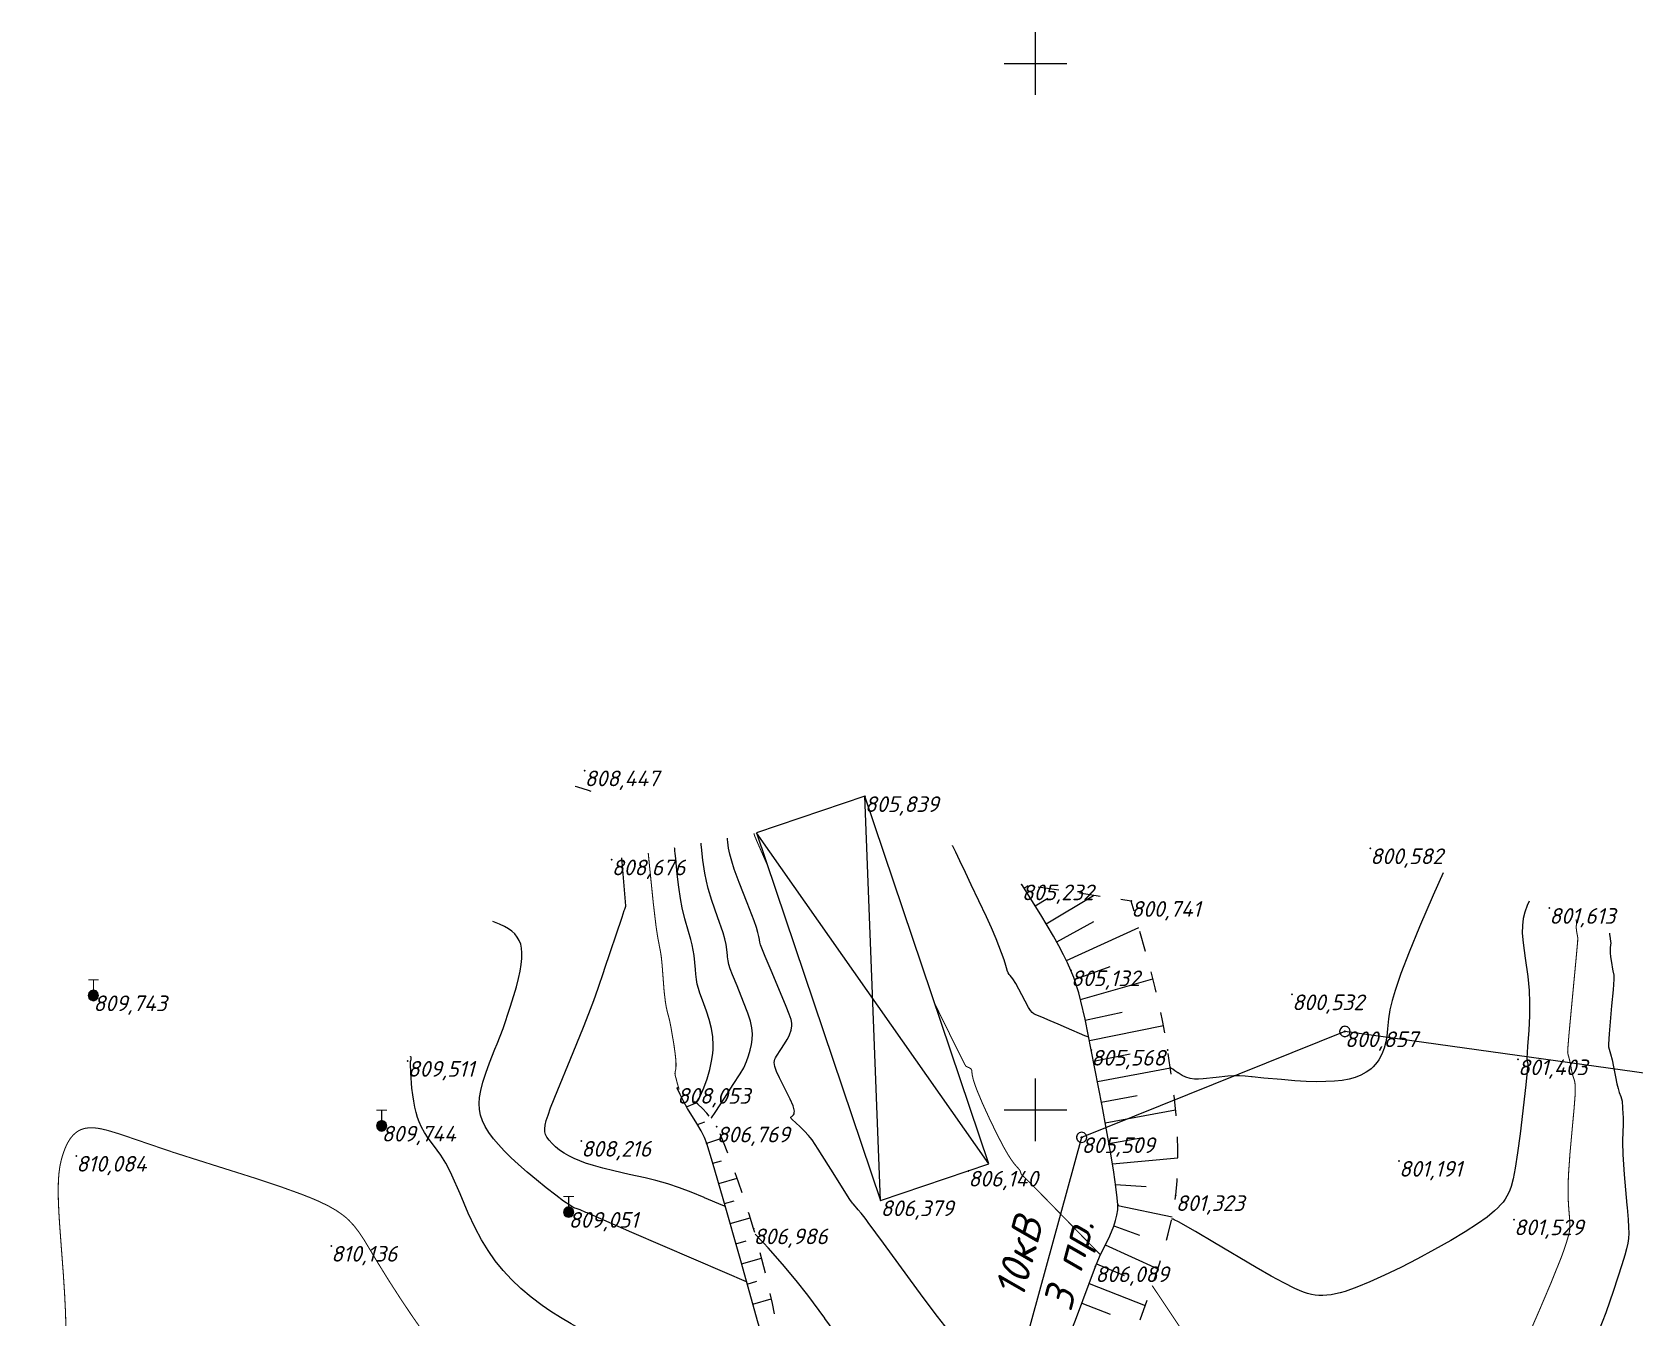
# Model space of a CAD drawing. Header units: metres. Extents: x 629572 to 645168, y 4785785 to 4790166.
# Drawn here: x 635804.1 to 635957.3, y 4788080.1 to 4788203 of the extents above; entities that cross this region are included whole.
import ezdxf

# ---------------------------------------------------------------- set-up
doc = ezdxf.new("R2010")
doc.units = ezdxf.units.M
doc.linetypes.add('Сплошная', pattern=[0])
doc.linetypes.add('Штриховая 2', pattern=[4, 2, -2])
doc.layers.get('0').update_dxf_attribs({"linetype": 'CONTINUOUS'})
for name, color, linetype in [('Горизонтали', 7, 'CONTINUOUS'), ('Здания и строения', 7, 'CONTINUOUS'), ('Кабельные столбики сторожки', 7, 'CONTINUOUS'), ('Нурсултан', 7, 'CONTINUOUS'), ('Сетка координатная', 7, 'CONTINUOUS'), ('Столбы железобетонные', 7, 'CONTINUOUS')]:
    doc.layers.add(name, color=color, linetype=linetype)
doc.layers.add('ЛЭП в.напряж.', color=10, linetype='SIL_KAB_VYSVOLT', lineweight=13)
doc.styles.add('ISOCPEUR', font='isocpeui.ttf')
doc.styles.get("Standard").update_dxf_attribs({"font": 'isocpeui.ttf'})
doc.linetypes.add('SIL_KAB_VYSVOLT', pattern='A,1.5,["<<",Standard,S=1.6,R=0,X=-1.5,Y=-0.8],5,0,1.5,[">>",Standard,S=1.6,R=0,X=-2.14,Y=-0.8],-2,8,-2', length=20)

# ---------------------------------------------------------------- blocks, each defined once
blk = doc.blocks.new('26 - 108.1.1 опоры  жб d-1.0')
blk.add_hatch(color=7).paths.add_polyline_path([(0, 0.05), (-0.05, 0), (0, -0.05), (0.05, 0)])
at = {"color": 7, "linetype": 'Continuous', "lineweight": 0, "const_width": 0.1, "flags": 128}
blk.add_lwpolyline([(0, 0.5), (0.19, 0.46), (0.35, 0.35), (0.46, 0.19), (0.5, 0), (0.46, -0.19), (0.35, -0.35), (0.19, -0.46), (0, -0.5), (-0.19, -0.46), (-0.35, -0.35), (-0.46, -0.19), (-0.5, 0), (-0.46, 0.19), (-0.35, 0.35), (-0.19, 0.46), (0, 0.5)], close=True, dxfattribs=at)
at = {"color": 7, "linetype": 'Continuous', "lineweight": 0, "true_color": 0xffffff, "flags": 128}
blk.add_lwpolyline([(0, 0.5), (-0.25, 0.43), (-0.43, 0.25), (-0.5, 0), (-0.43, -0.25), (-0.25, -0.43), (0, -0.5), (0.25, -0.43), (0.43, -0.25), (0.5, 0), (0.43, 0.25), (0.25, 0.43), (0, 0.5)], close=True, dxfattribs=at)
at = {"color": 7, "linetype": 'Continuous', "lineweight": 0, "flags": 128}
for points in [[(0, 0.05), (-0.05, 0), (0, -0.05), (0.05, 0), (0, 0.05)], [(0, 0.05), (0.04, 0.03), (0.04, -0.03), (0, -0.05), (-0.04, -0.03), (-0.04, 0.03), (0, 0.05)]]:
    blk.add_lwpolyline(points, close=True, dxfattribs=at)
at = {"color": 7, "style": 'ISOCPEUR', "flags": 1}
for tag in ['X', 'Высота', 'Отметка(высота) верхнего провода', 'Отметка(высота) нижнего провода', 'Имя объекта CREDO-III', 'Код объекта CREDO-III', 'Отметка', 'Номер', 'Y']:
    blk.add_attdef(tag, (0, 0), '', height=2.5, dxfattribs=at)
blk = doc.blocks.new('1010 - 119.2 эл.кабел.столбики-сторожки')
blk.add_hatch(color=7).paths.add_polyline_path([(0, 0.5), (-0.25, 0.43), (-0.43, 0.25), (-0.5, 0), (-0.43, -0.25), (-0.25, -0.43), (0, -0.5), (0.25, -0.43), (0.43, -0.25), (0.5, 0), (0.43, 0.25), (0.25, 0.43), (0, 0.5)])
at = {"color": 7, "linetype": 'Continuous', "lineweight": 0, "const_width": 0.1, "flags": 128}
for points in [[(-0.5, 1.5), (0.5, 1.5)], [(0, 0.5), (0, 1.5)]]:
    blk.add_lwpolyline(points, dxfattribs=at)
at = {"color": 7, "linetype": 'Continuous', "lineweight": 0, "flags": 128}
blk.add_lwpolyline([(0, 0.5), (-0.25, 0.43), (-0.43, 0.25), (-0.5, 0), (-0.43, -0.25), (-0.25, -0.43), (0, -0.5), (0.25, -0.43), (0.43, -0.25), (0.5, 0), (0.43, 0.25), (0.25, 0.43), (0, 0.5)], close=True, dxfattribs=at)
at = {"color": 7, "style": 'ISOCPEUR', "flags": 1}
for tag in ['X', 'Имя объекта CREDO-III', 'Код объекта CREDO-III', 'Отметка', 'Отметка', 'Примечание', 'Тип попереч. профиля', 'Y']:
    blk.add_attdef(tag, (0, 0), '', height=2.5, dxfattribs=at)
blk = doc.blocks.new('Крест')
at = {"color": 0, "linetype": 'Continuous', "lineweight": 0, "flags": 128}
for points in [[(0, -1), (0, 1)], [(-1, 0), (1, 0)]]:
    blk.add_lwpolyline(points, dxfattribs=at)

msp = doc.modelspace()

# ---------------------------------------------------------------- linework, layer by layer
at = {"layer": 'Горизонтали', "color": 34, "linetype": 'Сплошная', "lineweight": 0, "true_color": 0xa55200, "flags": 128}
for points, elevation in [([(635857.53, 4788130.424), (635857.276, 4788130.505), (635856.259, 4788130.828), (635856.005, 4788130.909)], 808.5), ([(635867.57, 4788100.667), (635867.676, 4788100.827), (635867.835, 4788101.079), (635867.988, 4788101.367), (635868.312, 4788102.11), (635868.618, 4788102.97), (635868.872, 4788103.836), (635869.054, 4788104.648), (635869.163, 4788105.389), (635869.193, 4788105.777), (635869.202, 4788106.166), (635869.159, 4788106.955), (635869.036, 4788107.764), (635868.828, 4788108.616), (635868.569, 4788109.433), (635868.187, 4788110.468), (635867.936, 4788111.143), (635867.788, 4788111.601), (635867.684, 4788112.015), (635867.609, 4788112.446), (635867.55, 4788112.971), (635867.513, 4788113.409), (635867.381, 4788114.734), (635867.299, 4788115.266), (635867.201, 4788115.753), (635867.064, 4788116.286), (635866.843, 4788117.031), (635866.487, 4788118.257), (635866.243, 4788119.306), (635866.082, 4788120.205), (635865.926, 4788121.275), (635865.777, 4788122.5), (635865.625, 4788123.974), (635865.572, 4788124.512), (635865.552, 4788124.708), (635865.533, 4788124.9), (635865.526, 4788124.978), (635865.522, 4788125.017)], 807.5), ([(635869.005, 4788099.18), (635869.046, 4788099.237), (635869.386, 4788099.738), (635870.275, 4788101.1), (635871.116, 4788102.405), (635871.782, 4788103.448), (635872.12, 4788104.019), (635872.388, 4788104.604), (635872.588, 4788105.151), (635872.753, 4788105.703), (635872.872, 4788106.223), (635872.942, 4788106.701), (635872.961, 4788107.263), (635872.9, 4788107.83), (635872.755, 4788108.466), (635872.507, 4788109.241), (635872.115, 4788110.286), (635871.488, 4788111.837), (635871.056, 4788112.902), (635870.842, 4788113.467), (635870.71, 4788113.882), (635870.633, 4788114.221), (635870.585, 4788114.603), (635870.573, 4788114.741), (635870.515, 4788115.305), (635870.433, 4788115.809), (635870.314, 4788116.339), (635870.157, 4788116.898), (635869.626, 4788118.436), (635869.079, 4788119.999), (635868.731, 4788121.151), (635868.558, 4788121.86), (635868.407, 4788122.605), (635868.217, 4788123.86), (635868.116, 4788124.779), (635868.082, 4788125.125), (635868.067, 4788125.275), (635868.052, 4788125.424), (635868.049, 4788125.459), (635868.046, 4788125.485)], 807), ([(635901.853, 4788075.096), (635901.477, 4788075.378), (635899.554, 4788076.82), (635898.207, 4788077.801), (635897.758, 4788078.1), (635897.417, 4788078.3), (635897.158, 4788078.416), (635896.95, 4788078.463), (635896.787, 4788078.446), (635896.622, 4788078.359), (635896.617, 4788078.356), (635896.134, 4788078.061), (635895.611, 4788077.78), (635895.049, 4788077.514), (635894.451, 4788077.261), (635893.798, 4788077.012), (635893.655, 4788076.979), (635893.513, 4788077.008), (635893.337, 4788077.106), (635893.121, 4788077.28), (635892.847, 4788077.544), (635892.52, 4788077.899), (635891.69, 4788078.892), (635890.65, 4788080.226), (635889.275, 4788082.051), (635885.463, 4788087.244), (635884.024, 4788089.224), (635883.81, 4788089.519), (635883.591, 4788089.802), (635883.335, 4788090.116), (635883.052, 4788090.448), (635882.934, 4788090.582), (635882.763, 4788090.777), (635882.565, 4788091.014), (635882.521, 4788091.067), (635882.52, 4788091.068), (635882.262, 4788091.428), (635881.715, 4788092.283), (635880.82, 4788093.716), (635879.242, 4788096.231), (635878.651, 4788097.124), (635878.476, 4788097.359), (635878.327, 4788097.525), (635877.917, 4788097.943), (635877.503, 4788098.354), (635877.105, 4788098.735), (635876.748, 4788099.061), (635876.742, 4788099.066), (635876.648, 4788099.156), (635876.61, 4788099.221), (635876.615, 4788099.28), (635876.665, 4788099.337), (635876.711, 4788099.368), (635876.811, 4788099.44), (635876.88, 4788099.518), (635876.928, 4788099.611), (635876.955, 4788099.722), (635876.962, 4788099.854), (635876.946, 4788100.005), (635876.85, 4788100.364), (635876.569, 4788101.021), (635876.019, 4788102.106), (635875.535, 4788103.056), (635875.26, 4788103.66), (635875.101, 4788104.135), (635875.06, 4788104.338), (635875.045, 4788104.52), (635875.055, 4788104.678), (635875.088, 4788104.822), (635875.145, 4788104.956), (635875.24, 4788105.112), (635875.241, 4788105.113), (635875.67, 4788105.774), (635876.003, 4788106.294), (635876.267, 4788106.709), (635876.4, 4788106.937), (635876.505, 4788107.172), (635876.647, 4788107.612), (635876.72, 4788108.013), (635876.717, 4788108.287), (635876.643, 4788108.621), (635876.475, 4788109.12), (635876.186, 4788109.865), (635874.838, 4788113.09), (635874.175, 4788114.661), (635873.733, 4788115.769), (635873.653, 4788116.027), (635873.62, 4788116.235), (635873.618, 4788116.259), (635873.575, 4788116.571), (635873.483, 4788116.944), (635873.329, 4788117.434), (635873.112, 4788118.043), (635872.443, 4788119.766), (635871.683, 4788121.716), (635871.219, 4788122.997), (635870.984, 4788123.742), (635870.804, 4788124.417), (635870.682, 4788125.015), (635870.608, 4788125.583), (635870.581, 4788125.843), (635870.573, 4788125.92), (635870.572, 4788125.939), (635870.57, 4788125.952)], 806.5), ([(635905.084, 4788106.921), (635904.714, 4788107.08), (635902.965, 4788107.833), (635902.161, 4788108.181), (635901.401, 4788108.51), (635900.596, 4788108.848), (635900.025, 4788109.073), (635900.023, 4788109.074), (635899.843, 4788109.159), (635899.692, 4788109.285), (635899.525, 4788109.489), (635899.336, 4788109.781), (635898.691, 4788110.985), (635898.121, 4788112.057), (635897.837, 4788112.504), (635897.566, 4788112.83), (635897.486, 4788112.92), (635897.385, 4788113.085), (635897.307, 4788113.321), (635897.302, 4788113.338), (635897.166, 4788113.801), (635896.997, 4788114.314), (635896.747, 4788115.001), (635896.227, 4788116.324), (635895.783, 4788117.391), (635895.325, 4788118.427), (635893.866, 4788121.505), (635893.298, 4788122.685), (635892.773, 4788123.775), (635892.373, 4788124.606), (635892.185, 4788124.997), (635892.155, 4788125.06), (635892.097, 4788125.178), (635892.074, 4788125.227), (635892.063, 4788125.251)], 805.5), ([(635860.857, 4788119.493), (635860.793, 4788120.258), (635860.538, 4788123.317), (635860.474, 4788124.081)], 808.5), ([(635938.941, 4788122.658), (635938.004, 4788120.507), (635936.705, 4788117.489), (635935.701, 4788115.056), (635934.914, 4788113.017), (635934.358, 4788111.405), (635934.077, 4788110.436), (635933.87, 4788109.536), (635933.73, 4788108.695), (635933.629, 4788107.729), (635933.557, 4788107.024), (635933.473, 4788106.504), (635933.31, 4788105.877), (635933.086, 4788105.302), (635932.802, 4788104.783), (635932.638, 4788104.544), (635932.46, 4788104.321), (635932.267, 4788104.113), (635932.061, 4788103.919), (635931.84, 4788103.74), (635931.605, 4788103.577), (635931.094, 4788103.295), (635930.528, 4788103.075), (635929.955, 4788102.923), (635929.298, 4788102.807), (635928.558, 4788102.728), (635927.734, 4788102.685), (635926.839, 4788102.679), (635925.855, 4788102.707), (635924.786, 4788102.77), (635923.495, 4788102.875), (635921.812, 4788103.031), (635920.696, 4788103.153), (635920.653, 4788103.158), (635920.022, 4788103.224), (635919.488, 4788103.254), (635918.945, 4788103.254), (635918.387, 4788103.223), (635917.265, 4788103.096), (635916.01, 4788102.957), (635915.572, 4788102.933), (635915.208, 4788102.936), (635914.763, 4788102.989), (635914.361, 4788103.1), (635914, 4788103.267), (635913.619, 4788103.52), (635913.589, 4788103.541), (635913.315, 4788103.734), (635913.115, 4788103.867), (635912.985, 4788103.948), (635912.96, 4788103.964), (635912.917, 4788103.991), (635912.893, 4788104.005), (635912.892, 4788104.006), (635912.888, 4788104.008)], 801), ([(635870.368, 4788090.744), (635870.12, 4788090.848), (635868.372, 4788091.592), (635868.343, 4788091.604), (635867.097, 4788092.123), (635865.996, 4788092.536), (635864.875, 4788092.906), (635863.737, 4788093.229), (635862.693, 4788093.486), (635861.186, 4788093.825), (635859.707, 4788094.157), (635858.66, 4788094.412), (635857.767, 4788094.657), (635857.016, 4788094.897), (635856.451, 4788095.11), (635855.919, 4788095.343), (635855.421, 4788095.594), (635854.959, 4788095.863), (635854.534, 4788096.151), (635854.149, 4788096.454), (635853.808, 4788096.769), (635853.517, 4788097.092), (635853.318, 4788097.368), (635853.195, 4788097.622), (635853.129, 4788097.887), (635853.118, 4788098.185), (635853.161, 4788098.537), (635853.262, 4788098.965), (635853.426, 4788099.495), (635853.666, 4788100.17), (635854.351, 4788101.915), (635855.536, 4788104.785), (635856.813, 4788107.885), (635857.33, 4788109.199), (635857.789, 4788110.426), (635858.212, 4788111.627), (635858.742, 4788113.199), (635858.819, 4788113.43), (635860.495, 4788118.42), (635860.703, 4788119.036), (635860.75, 4788119.175), (635860.844, 4788119.454), (635860.857, 4788119.493)], 808.5), ([(635947.156, 4788119.919), (635946.981, 4788119.51), (635946.75, 4788118.894), (635946.6, 4788118.273), (635946.521, 4788117.599), (635946.513, 4788116.88), (635946.593, 4788115.938), (635946.795, 4788114.483), (635947.038, 4788112.73), (635947.164, 4788111.396), (635947.209, 4788110.244), (635947.2, 4788108.979), (635947.14, 4788107.62), (635947.022, 4788106.055), (635947.02, 4788106.03), (635946.934, 4788104.898), (635946.944, 4788104.853), (635946.956, 4788104.8), (635946.968, 4788104.737), (635946.972, 4788104.71), (635946.981, 4788104.649), (635946.992, 4788104.584), (635947.001, 4788104.543), (635947.011, 4788104.508), (635947.023, 4788104.473), (635947.023, 4788104.471), (635947.034, 4788104.432), (635947.038, 4788104.373), (635947.039, 4788104.35), (635947.039, 4788104.349), (635946.84, 4788102.383), (635946.298, 4788097.691), (635946.058, 4788095.874), (635945.84, 4788094.419), (635945.652, 4788093.4), (635945.453, 4788092.655), (635945.335, 4788092.328), (635945.201, 4788092.022), (635945.048, 4788091.733), (635944.874, 4788091.455), (635944.669, 4788091.175), (635944.435, 4788090.898), (635944.169, 4788090.62), (635943.869, 4788090.338), (635943.146, 4788089.747), (635942.229, 4788089.094), (635941.059, 4788088.337), (635939.676, 4788087.505), (635938.136, 4788086.63), (635936.515, 4788085.755), (635934.898, 4788084.927), (635933.352, 4788084.178), (635931.94, 4788083.541), (635930.704, 4788083.033), (635929.601, 4788082.643), (635929.115, 4788082.501), (635928.664, 4788082.391), (635928.24, 4788082.312), (635927.838, 4788082.263), (635927.452, 4788082.242), (635927.078, 4788082.25), (635926.718, 4788082.286), (635926.358, 4788082.349), (635925.992, 4788082.442), (635925.611, 4788082.565), (635925.214, 4788082.719), (635924.781, 4788082.912), (635923.712, 4788083.455), (635922.525, 4788084.107), (635921.081, 4788084.933), (635917.1, 4788087.29), (635915.274, 4788088.377), (635913.668, 4788089.291), (635913.255, 4788089.493), (635913.141, 4788089.534), (635913.073, 4788089.54), (635913.035, 4788089.536), (635913.028, 4788089.535), (635913.012, 4788089.533), (635913.009, 4788089.533)], 801.5), ([(635872.399, 4788083.549), (635870.312, 4788084.449), (635861.436, 4788088.278), (635857.167, 4788090.134), (635857.029, 4788090.195), (635856.493, 4788090.427), (635856.221, 4788090.519), (635856.2, 4788090.524), (635855.901, 4788090.636), (635855.494, 4788090.872), (635854.917, 4788091.266), (635854.167, 4788091.824), (635853.25, 4788092.541), (635852.318, 4788093.299), (635851.433, 4788094.049), (635850.615, 4788094.774), (635849.886, 4788095.452), (635849.242, 4788096.089), (635848.686, 4788096.679), (635848.222, 4788097.22), (635847.775, 4788097.815), (635847.421, 4788098.387), (635847.153, 4788098.941), (635846.968, 4788099.488), (635846.863, 4788100.03), (635846.833, 4788100.589), (635846.876, 4788101.183), (635846.995, 4788101.849), (635847.197, 4788102.629), (635847.479, 4788103.51), (635847.84, 4788104.494), (635848.352, 4788105.776), (635848.564, 4788106.298), (635849.124, 4788107.781), (635849.799, 4788109.819), (635850.144, 4788110.907), (635850.396, 4788111.762), (635850.599, 4788112.542), (635850.753, 4788113.244), (635850.862, 4788113.892), (635850.922, 4788114.471), (635850.933, 4788114.983), (635850.895, 4788115.429), (635850.81, 4788115.814), (635850.674, 4788116.17), (635850.487, 4788116.498), (635850.25, 4788116.797), (635849.966, 4788117.064), (635849.633, 4788117.304), (635849.252, 4788117.517), (635848.774, 4788117.731), (635848.142, 4788117.994)], 809), ([(635954.836, 4788116.877), (635954.85, 4788116.781), (635954.909, 4788116.362), (635954.948, 4788116.091), (635954.948, 4788116.089), (635954.965, 4788115.908), (635954.946, 4788115.754), (635954.941, 4788115.722), (635954.913, 4788115.514), (635954.897, 4788115.284), (635954.901, 4788115.012), (635954.943, 4788114.61), (635955.023, 4788114.071), (635955.137, 4788113.45), (635955.17, 4788113.289), (635955.254, 4788112.851), (635955.269, 4788112.69), (635955.265, 4788112.468), (635955.187, 4788111.47), (635955.045, 4788109.917), (635954.804, 4788107.242), (635954.746, 4788106.252), (635954.76, 4788106.016), (635954.81, 4788105.788), (635954.927, 4788105.352), (635955.084, 4788104.765), (635955.233, 4788104.098), (635955.292, 4788103.778), (635955.407, 4788103.158), (635955.553, 4788102.467), (635955.665, 4788102.032), (635955.782, 4788101.649), (635955.914, 4788101.279), (635955.923, 4788101.255), (635955.997, 4788101.041), (635956.04, 4788100.836), (635956.087, 4788100.195), (635956.1, 4788099.954), (635956.106, 4788099.837), (635956.138, 4788099.079), (635956.135, 4788098.442), (635956.118, 4788098.029), (635956.084, 4788096.886), (635956.111, 4788095.71), (635956.24, 4788093.798), (635956.5, 4788090.872), (635956.52, 4788090.663), (635956.624, 4788089.498), (635956.672, 4788088.778), (635956.683, 4788088.203), (635956.657, 4788087.707), (635956.592, 4788087.234), (635956.481, 4788086.718), (635956.315, 4788086.11), (635956.028, 4788085.169), (635955.239, 4788082.714), (635954.489, 4788080.606), (635953.788, 4788078.813), (635952.81, 4788076.442), (635952.472, 4788075.63), (635952.022, 4788074.513), (635951.764, 4788073.793), (635951.713, 4788073.636), (635951.555, 4788073.19), (635951.485, 4788073.064), (635951.391, 4788072.951), (635951.387, 4788072.946), (635951.231, 4788072.772), (635951.086, 4788072.601), (635950.934, 4788072.411), (635950.697, 4788072.101), (635950.538, 4788071.888), (635950.36, 4788071.65), (635950.152, 4788071.381), (635949.997, 4788071.2), (635949.98, 4788071.181), (635949.861, 4788071.029), (635949.787, 4788070.82), (635949.779, 4788070.792), (635949.604, 4788070.214), (635949.416, 4788069.615), (635949.179, 4788068.86), (635949.171, 4788068.832), (635948.893, 4788067.988), (635948.32, 4788066.369), (635947.836, 4788065.042), (635947.403, 4788063.916), (635946.971, 4788062.862), (635946.541, 4788061.884), (635946.105, 4788060.967), (635945.668, 4788060.122), (635945.232, 4788059.349), (635944.795, 4788058.65), (635944.202, 4788057.815), (635943.566, 4788057.042), (635942.877, 4788056.319), (635942.124, 4788055.634), (635941.299, 4788054.98), (635940.379, 4788054.337), (635939.343, 4788053.69), (635938.15, 4788053.014), (635937.101, 4788052.46), (635935.964, 4788051.89), (635934.759, 4788051.315), (635933.518, 4788050.75), (635932.267, 4788050.206), (635931.063, 4788049.71), (635929.957, 4788049.281), (635928.993, 4788048.939), (635928.405, 4788048.75), (635927.874, 4788048.601), (635927.401, 4788048.489), (635926.984, 4788048.416), (635926.628, 4788048.381), (635926.317, 4788048.381), (635926.049, 4788048.415), (635925.772, 4788048.489), (635925.77, 4788048.49), (635925.006, 4788048.724), (635924.982, 4788048.731), (635924.744, 4788048.807), (635924.602, 4788048.88), (635924.49, 4788048.98), (635924.364, 4788049.143), (635924.355, 4788049.156), (635924.137, 4788049.452), (635923.916, 4788049.736), (635923.792, 4788049.859), (635923.528, 4788050.058), (635922.328, 4788050.869), (635922.163, 4788050.978), (635921.099, 4788051.689), (635920.251, 4788052.283), (635919.49, 4788052.852), (635918.818, 4788053.395), (635918.222, 4788053.924), (635917.712, 4788054.43), (635917.289, 4788054.915), (635916.952, 4788055.378), (635916.757, 4788055.707), (635916.592, 4788056.047), (635916.456, 4788056.402), (635916.346, 4788056.774), (635916.263, 4788057.157), (635916.202, 4788057.576), (635916.12, 4788058.673), (635916.035, 4788059.805), (635915.97, 4788060.244), (635915.884, 4788060.648), (635915.718, 4788061.202), (635915.49, 4788061.782), (635915.202, 4788062.386), (635914.855, 4788063.009), (635914.448, 4788063.651), (635913.993, 4788064.293), (635913.5, 4788064.919), (635912.997, 4788065.495), (635912.606, 4788065.899), (635912.134, 4788066.348), (635911.704, 4788066.761), (635911.433, 4788067.072), (635911.218, 4788067.402), (635911.043, 4788067.776), (635910.878, 4788068.284), (635910.724, 4788068.936), (635910.578, 4788069.733), (635910.409, 4788070.848), (635910.295, 4788071.613), (635910.184, 4788072.248), (635910.064, 4788072.806), (635909.931, 4788073.311), (635909.748, 4788073.9), (635909.194, 4788075.569), (635909.061, 4788075.934), (635908.964, 4788076.181), (635908.901, 4788076.332), (635908.881, 4788076.38), (635908.869, 4788076.409), (635908.857, 4788076.437), (635908.856, 4788076.438), (635908.855, 4788076.442)], 802.5), ([(635873.978, 4788045.004), (635873.997, 4788045.205), (635874.018, 4788045.495), (635874.014, 4788045.751), (635873.985, 4788045.993), (635873.93, 4788046.218), (635873.823, 4788046.498), (635873.632, 4788046.883), (635873.464, 4788047.218), (635873.362, 4788047.462), (635873.29, 4788047.7), (635873.241, 4788047.958), (635873.196, 4788048.618), (635873.194, 4788048.666), (635873.143, 4788049.739), (635873.09, 4788050.287), (635873.005, 4788050.717), (635872.845, 4788051.225), (635872.695, 4788051.695), (635872.614, 4788052.077), (635872.468, 4788052.712), (635872.22, 4788053.436), (635871.703, 4788054.748), (635871.403, 4788055.494), (635870.098, 4788058.759), (635869.475, 4788060.357), (635869.012, 4788061.608), (635868.642, 4788062.692), (635868.362, 4788063.622), (635868.162, 4788064.42), (635868.001, 4788065.219), (635867.879, 4788066.022), (635867.775, 4788066.963), (635867.772, 4788066.995), (635867.589, 4788068.709), (635867.423, 4788069.957), (635867.369, 4788070.297), (635867.285, 4788070.877), (635867.27, 4788071.116), (635867.276, 4788071.371), (635867.277, 4788071.4), (635867.289, 4788071.939), (635867.271, 4788072.829), (635867.245, 4788073.017), (635867.16, 4788073.18), (635866.993, 4788073.364), (635866.734, 4788073.575), (635866.361, 4788073.83), (635865.873, 4788074.126), (635864.527, 4788074.858), (635862.55, 4788075.857), (635859.242, 4788077.537), (635857.929, 4788078.232), (635856.739, 4788078.887), (635855.624, 4788079.528), (635854.609, 4788080.141), (635853.69, 4788080.731), (635852.863, 4788081.298), (635851.806, 4788082.093), (635850.835, 4788082.915), (635849.944, 4788083.766), (635849.128, 4788084.651), (635848.389, 4788085.569), (635847.709, 4788086.538), (635847.077, 4788087.574), (635846.464, 4788088.724), (635845.804, 4788090.121), (635845.018, 4788091.955), (635844.248, 4788093.74), (635843.95, 4788094.357), (635843.668, 4788094.882), (635843.179, 4788095.658), (635842.491, 4788096.599), (635841.976, 4788097.294), (635841.625, 4788097.819), (635841.338, 4788098.328), (635841.108, 4788098.833), (635840.955, 4788099.26), (635840.817, 4788099.733), (635840.695, 4788100.252), (635840.589, 4788100.816), (635840.499, 4788101.421), (635840.426, 4788102.071), (635840.324, 4788103.528), (635840.294, 4788104.394), (635840.297, 4788104.612), (635840.314, 4788104.711), (635840.314, 4788104.712), (635840.338, 4788104.807), (635840.34, 4788104.82), (635840.341, 4788104.827), (635840.352, 4788104.981), (635840.336, 4788105.022), (635840.315, 4788105.049), (635840.295, 4788105.066), (635840.284, 4788105.075), (635840.281, 4788105.078), (635840.28, 4788105.078), (635840.279, 4788105.079)], 809.5), ([(635891.493, 4788063.196), (635891.525, 4788063.248), (635891.739, 4788063.595), (635891.746, 4788063.607), (635891.975, 4788064.013), (635892.039, 4788064.181), (635892.074, 4788064.334), (635892.081, 4788064.503), (635892.06, 4788064.744), (635892.032, 4788065.057), (635892.033, 4788065.33), (635892.07, 4788065.68), (635892.144, 4788066.082), (635892.247, 4788066.492), (635892.361, 4788066.842), (635892.385, 4788066.903), (635892.444, 4788067.072), (635892.456, 4788067.197), (635892.425, 4788067.325), (635892.348, 4788067.466), (635892.211, 4788067.638), (635892.009, 4788067.843), (635891.373, 4788068.393), (635890.309, 4788069.233), (635888.641, 4788070.549), (635887.323, 4788071.642), (635886.138, 4788072.69), (635885.091, 4788073.69), (635884.474, 4788074.324), (635883.85, 4788075), (635883.22, 4788075.717), (635882.583, 4788076.477), (635881.301, 4788078.106), (635879.866, 4788080.059), (635879.86, 4788080.068), (635878.246, 4788082.281), (635877.133, 4788083.677), (635875.835, 4788085.233), (635874.457, 4788086.804), (635874.035, 4788087.258), (635873.674, 4788087.636), (635873.411, 4788087.906), (635873.411, 4788087.906), (635873.27, 4788088.051), (635873.243, 4788088.079), (635873.217, 4788088.105), (635873.21, 4788088.112)], 807)]:
    msp.add_lwpolyline(points, dxfattribs=dict(at, elevation=elevation))
at = {"layer": 'Горизонтали', "color": 34, "linetype": 'Сплошная', "lineweight": 0, "const_width": 0.1, "flags": 128}
for points, elevation in [([(635874.445, 4788123.239), (635874.225, 4788123.736), (635873.339, 4788125.757), (635873.161, 4788126.193), (635873.099, 4788126.387), (635873.097, 4788126.401), (635873.096, 4788126.41), (635873.095, 4788126.419), (635873.094, 4788126.419), (635873.094, 4788126.42)], 806), ([(635865.948, 4788101.943), (635865.916, 4788102.047), (635865.759, 4788102.59), (635865.614, 4788103.15), (635865.592, 4788103.237), (635865.59, 4788103.244), (635865.551, 4788103.445), (635865.571, 4788103.612), (635865.582, 4788103.655), (635865.63, 4788103.88), (635865.652, 4788104.139), (635865.651, 4788104.462), (635865.626, 4788104.848), (635865.558, 4788105.463), (635865.448, 4788106.246), (635865.149, 4788107.992), (635865.024, 4788108.588), (635864.894, 4788109.091), (635864.816, 4788109.384), (635864.725, 4788109.795), (635864.645, 4788110.252), (635864.515, 4788111.339), (635864.417, 4788112.619), (635864.325, 4788113.835), (635864.246, 4788114.607), (635864.175, 4788115.076), (635864.064, 4788115.649), (635863.895, 4788116.541), (635863.755, 4788117.46), (635863.487, 4788119.704), (635863.133, 4788123.17), (635862.998, 4788124.549)], 808), ([(635951.655, 4788118.204), (635951.66, 4788118.162), (635951.68, 4788117.979), (635951.694, 4788117.86), (635951.694, 4788117.858), (635951.7, 4788117.78), (635951.69, 4788117.713), (635951.688, 4788117.698), (635951.674, 4788117.607), (635951.666, 4788117.506), (635951.666, 4788117.386), (635951.683, 4788117.209), (635951.717, 4788116.973), (635951.766, 4788116.7), (635951.78, 4788116.628), (635951.815, 4788116.437), (635951.8, 4788116.061), (635951.659, 4788114.507), (635951.441, 4788112.204), (635950.985, 4788107.351), (635950.855, 4788105.781), (635950.848, 4788105.5), (635950.872, 4788105.343), (635950.936, 4788105.102), (635951.02, 4788104.783), (635951.101, 4788104.418), (635951.132, 4788104.245), (635951.194, 4788103.903), (635951.272, 4788103.525), (635951.333, 4788103.287), (635951.396, 4788103.078), (635951.468, 4788102.876), (635951.473, 4788102.863), (635951.537, 4788102.634), (635951.562, 4788102.284), (635951.569, 4788102.152), (635951.57, 4788102.142), (635951.577, 4788101.842), (635951.562, 4788101.438), (635951.46, 4788100.102), (635951.337, 4788098.785), (635951.065, 4788095.791), (635950.925, 4788093.78), (635950.889, 4788092.763), (635950.888, 4788091.831), (635950.92, 4788090.982), (635950.992, 4788090.086), (635950.993, 4788090.073), (635951.067, 4788089.153), (635951.06, 4788088.63), (635950.974, 4788088.148), (635950.755, 4788087.391), (635950.516, 4788086.657), (635950.205, 4788085.809), (635949.21, 4788083.345), (635948.229, 4788081.035), (635947.047, 4788078.308), (635945.902, 4788075.715), (635944.992, 4788073.704), (635944.583, 4788072.839), (635944.278, 4788072.263), (635943.99, 4788071.809), (635943.682, 4788071.423), (635943.323, 4788071.062), (635942.863, 4788070.675), (635942.252, 4788070.217), (635941.21, 4788069.476), (635941.107, 4788069.404), (635941.046, 4788069.361), (635939.039, 4788067.972), (635937.366, 4788066.894), (635936.564, 4788066.412), (635935.791, 4788065.973), (635935.044, 4788065.576), (635934.324, 4788065.219), (635933.617, 4788064.899), (635932.936, 4788064.62), (635932.281, 4788064.383), (635931.651, 4788064.188), (635931.046, 4788064.035), (635930.467, 4788063.924), (635929.913, 4788063.854), (635929.385, 4788063.826), (635928.912, 4788063.837), (635928.442, 4788063.884), (635927.974, 4788063.965), (635927.508, 4788064.082), (635927.045, 4788064.234), (635926.582, 4788064.422), (635926.12, 4788064.645), (635925.658, 4788064.905), (635925.207, 4788065.193), (635924.753, 4788065.516), (635924.293, 4788065.877), (635923.824, 4788066.278), (635923.357, 4788066.71), (635922.865, 4788067.193), (635921.663, 4788068.461), (635920.834, 4788069.343), (635920.098, 4788070.062), (635919.363, 4788070.703), (635918.63, 4788071.27), (635917.774, 4788071.857), (635917.256, 4788072.209), (635916.944, 4788072.458), (635916.779, 4788072.622), (635916.635, 4788072.797), (635916.509, 4788072.984), (635916.403, 4788073.184), (635916.316, 4788073.393), (635916.246, 4788073.618), (635916.139, 4788074.17), (635916.128, 4788074.247), (635916.034, 4788074.742), (635915.906, 4788075.194), (635915.647, 4788075.996), (635915.465, 4788076.513), (635915.296, 4788076.901), (635915.007, 4788077.402), (635914.257, 4788078.539), (635911.751, 4788082.292), (635911.148, 4788083.195)], 802), ([(635906.208, 4788086.129), (635905.297, 4788087.063), (635901.501, 4788090.957), (635899.896, 4788092.599), (635899.416, 4788093.083), (635899.096, 4788093.396), (635898.834, 4788093.643), (635898.818, 4788093.657), (635898.637, 4788093.846), (635898.6, 4788093.922), (635898.576, 4788094.027), (635898.573, 4788094.039), (635898.51, 4788094.204), (635898.34, 4788094.418), (635898.283, 4788094.479), (635897.977, 4788094.827), (635897.67, 4788095.248), (635897.329, 4788095.786), (635896.957, 4788096.437), (635896.324, 4788097.656), (635895.604, 4788099.142), (635894.926, 4788100.631), (635894.416, 4788101.846), (635894.2, 4788102.428), (635894.047, 4788102.917), (635893.956, 4788103.307), (635893.921, 4788103.632), (635893.914, 4788103.73), (635893.888, 4788103.821), (635893.838, 4788103.896), (635893.767, 4788103.958), (635893.661, 4788104.016), (635893.661, 4788104.016), (635893.646, 4788104.023), (635893.479, 4788104.103), (635893.401, 4788104.14), (635893.345, 4788104.165), (635893.345, 4788104.165), (635893.226, 4788104.364), (635892.82, 4788105.167), (635890.879, 4788109.107), (635890.694, 4788109.485), (635890.539, 4788109.8), (635890.422, 4788110.039), (635890.414, 4788110.055), (635890.396, 4788110.092)], 806), ([(635866.982, 4788040.096), (635866.885, 4788040.194), (635866.376, 4788040.71), (635866.263, 4788040.824), (635865.691, 4788041.403), (635865.127, 4788041.992), (635864.69, 4788042.469), (635864.665, 4788042.497), (635864.467, 4788042.709), (635864.323, 4788042.83), (635864.175, 4788042.909), (635863.958, 4788042.98), (635863.921, 4788042.991), (635863.408, 4788043.154), (635862.783, 4788043.378), (635862.544, 4788043.482), (635862.343, 4788043.619), (635862.129, 4788043.822), (635861.9, 4788044.099), (635861.616, 4788044.499), (635861.189, 4788045.152), (635860.765, 4788045.8), (635860.479, 4788046.204), (635860.239, 4788046.498), (635860.011, 4788046.724), (635859.789, 4788046.891), (635859.507, 4788047.047), (635859.503, 4788047.049), (635859.017, 4788047.315), (635858.714, 4788047.535), (635858.584, 4788047.671), (635858.478, 4788047.825), (635858.39, 4788048.003), (635858.315, 4788048.217), (635858.212, 4788048.68), (635858.178, 4788049.106), (635858.204, 4788049.394), (635858.233, 4788049.686), (635858.234, 4788049.964), (635858.174, 4788050.478), (635858.012, 4788051.176), (635857.727, 4788052.15), (635857.31, 4788053.425), (635855.702, 4788057.987), (635854.203, 4788062.235), (635853.829, 4788063.372), (635853.567, 4788064.249), (635853.414, 4788064.874), (635853.343, 4788065.352), (635853.343, 4788065.355), (635853.265, 4788066.089), (635853.194, 4788066.624), (635853.171, 4788066.771), (635853.135, 4788067.018), (635853.131, 4788067.23), (635853.132, 4788067.242), (635853.137, 4788067.473), (635853.128, 4788067.854), (635853.117, 4788067.935), (635853.081, 4788068.005), (635852.898, 4788068.174), (635852.529, 4788068.411), (635851.953, 4788068.725), (635851.725, 4788068.843), (635850.823, 4788069.322), (635850.049, 4788069.778), (635849.287, 4788070.281), (635848.538, 4788070.831), (635847.785, 4788071.442), (635847.038, 4788072.108), (635846.298, 4788072.827), (635845.564, 4788073.601), (635844.668, 4788074.625), (635843.707, 4788075.806), (635842.685, 4788077.137), (635841.613, 4788078.605), (635840.486, 4788080.218), (635839.345, 4788081.92), (635838.22, 4788083.664), (635837.181, 4788085.344), (635836.601, 4788086.315), (635835.879, 4788087.513), (635835.373, 4788088.28), (635834.89, 4788088.909), (635834.396, 4788089.44), (635834.119, 4788089.693), (635833.824, 4788089.933), (635833.168, 4788090.388), (635832.394, 4788090.828), (635831.469, 4788091.271), (635830.728, 4788091.586), (635829.876, 4788091.922), (635827.818, 4788092.665), (635825.279, 4788093.507), (635821.634, 4788094.657), (635817.612, 4788095.932), (635814.483, 4788097), (635812.495, 4788097.681), (635811.276, 4788098.045), (635810.771, 4788098.165), (635810.327, 4788098.242), (635809.933, 4788098.28), (635809.58, 4788098.279), (635809.147, 4788098.215), (635808.75, 4788098.08), (635808.566, 4788097.986), (635808.39, 4788097.873), (635808.063, 4788097.593), (635807.772, 4788097.241), (635807.51, 4788096.813), (635807.275, 4788096.304), (635807.058, 4788095.696), (635806.893, 4788095.11), (635806.775, 4788094.531), (635806.692, 4788093.905), (635806.642, 4788093.204), (635806.623, 4788092.388), (635806.635, 4788091.445), (635806.679, 4788090.349), (635806.755, 4788089.078), (635806.924, 4788086.803), (635807.112, 4788084.31), (635807.234, 4788082.41), (635807.319, 4788080.688), (635807.365, 4788079.131), (635807.372, 4788077.674), (635807.34, 4788076.349), (635807.267, 4788075.149), (635807.154, 4788074.071), (635807.064, 4788073.462), (635806.955, 4788072.872), (635806.829, 4788072.299), (635806.683, 4788071.742), (635806.519, 4788071.2), (635806.335, 4788070.673), (635806.132, 4788070.158), (635805.908, 4788069.654), (635805.672, 4788069.175), (635805.414, 4788068.702), (635805.133, 4788068.231), (635804.826, 4788067.757), (635804.136, 4788066.796), (635803.164, 4788065.571), (635803.009, 4788065.38), (635801.531, 4788063.509), (635800.945, 4788062.727), (635800.439, 4788062.02), (635800.003, 4788061.372), (635799.639, 4788060.784), (635799.344, 4788060.253), (635799.116, 4788059.776), (635798.913, 4788059.226), (635798.784, 4788058.685), (635798.724, 4788058.143), (635798.716, 4788057.466), (635798.714, 4788056.931), (635798.68, 4788056.534), (635798.621, 4788056.221), (635798.532, 4788055.891), (635798.413, 4788055.546), (635798.265, 4788055.192), (635798.09, 4788054.832), (635797.896, 4788054.482), (635797.689, 4788054.158), (635797.484, 4788053.88), (635797.217, 4788053.591), (635796.956, 4788053.395), (635796.693, 4788053.284), (635796.352, 4788053.225), (635796.266, 4788053.215), (635795.052, 4788053.056), (635793.33, 4788052.787), (635792.501, 4788052.655), (635790.436, 4788052.347), (635789.774, 4788052.271), (635789.316, 4788052.242), (635789.119, 4788052.247), (635788.969, 4788052.269), (635788.866, 4788052.308), (635788.794, 4788052.369), (635788.751, 4788052.404), (635788.693, 4788052.407), (635788.374, 4788052.289), (635787.762, 4788051.991), (635787.508, 4788051.862)], 810)]:
    msp.add_lwpolyline(points, dxfattribs=dict(at, elevation=elevation))
at = {"layer": 'Здания и строения', "color": 8, "linetype": 'Сплошная', "lineweight": 0, "flags": 128}
msp.add_lwpolyline([(635885.205, 4788091.334), (635895.546, 4788094.821), (635883.697, 4788129.956), (635873.356, 4788126.469), (635885.205, 4788091.334)], close=True, dxfattribs=at)
at = {"layer": 'ЛЭП в.напряж.', "lineweight": 13}
msp.add_lwpolyline([(636144.369, 4787951.515), (636159.947, 4788036.804), (636109.383, 4788056.502), (636041.547, 4788082.538), (636012.129, 4788093.902), (635970.037, 4788101.841), (635929.562, 4788107.483), (635904.408, 4788097.36), (635893.53, 4788057.691), (635861.073, 4788049.239), (635796.413, 4788059.653), (635733.231, 4788069.889), (635674.972, 4788075.874)], dxfattribs=at)
at = {"layer": 'Нурсултан', "color": 251, "linetype": 'Сплошная', "lineweight": 0, "flags": 128}
for points in [[(635885.205, 4788091.334), (635883.697, 4788129.956)], [(635895.546, 4788094.821), (635873.356, 4788126.469)], [(635890.331, 4788061.69), (635891.187, 4788062.798), (635891.724, 4788063.496), (635892.614, 4788064.607), (635895.815, 4788068.513), (635897.022, 4788069.495), (635897.886, 4788070.227), (635898.642, 4788070.905), (635899.303, 4788071.546), (635899.91, 4788072.192), (635900.447, 4788072.83), (635900.922, 4788073.466), (635901.337, 4788074.107), (635901.664, 4788074.704), (635902.04, 4788075.484), (635902.464, 4788076.45), (635902.94, 4788077.604), (635903.921, 4788080.147), (635905.718, 4788085.028), (635906.11, 4788085.93), (635907.099, 4788087.954), (635907.476, 4788088.858), (635907.657, 4788089.412), (635907.781, 4788089.932), (635907.852, 4788090.43), (635907.869, 4788090.91), (635907.819, 4788091.596), (635907.687, 4788092.641), (635907.476, 4788094.043), (635907.185, 4788095.792), (635906.357, 4788100.364), (635905.322, 4788105.717), (635904.741, 4788108.651), (635904.346, 4788110.37), (635904.126, 4788111.183), (635903.895, 4788111.938), (635903.649, 4788112.645), (635903.386, 4788113.312), (635903.064, 4788114.037), (635902.683, 4788114.818), (635902.239, 4788115.663), (635901.727, 4788116.58), (635900.507, 4788118.63), (635898.692, 4788121.522)], [(635874.578, 4788045.554), (635874.911, 4788047.607), (635875.122, 4788049.112), (635875.269, 4788050.476), (635875.353, 4788051.727), (635875.392, 4788053.359), (635875.41, 4788056.017), (635875.384, 4788063.917), (635875.378, 4788068.285), (635875.356, 4788070.158), (635875.293, 4788071.872), (635875.186, 4788073.159), (635875.11, 4788073.697), (635875.01, 4788074.256), (635874.73, 4788075.468), (635874.423, 4788076.562), (635873.503, 4788079.607), (635871.84, 4788085.546), (635870.16, 4788091.479), (635869.141, 4788094.998), (635868.594, 4788096.772), (635868.361, 4788097.362), (635868.054, 4788097.989), (635867.656, 4788098.687), (635866.759, 4788100.131), (635866.388, 4788100.762), (635866.035, 4788101.445), (635865.77, 4788102.077)]]:
    msp.add_lwpolyline(points, dxfattribs=at)
at = {"layer": 'Нурсултан', "color": 251, "linetype": 'Штриховая 2', "lineweight": 0, "flags": 128}
for points in [[(635894.136, 4788040.099), (635894.076, 4788042.894), (635894.085, 4788044.89), (635894.116, 4788045.792), (635894.166, 4788046.628), (635894.234, 4788047.408), (635894.323, 4788048.139), (635894.411, 4788048.678), (635894.536, 4788049.291), (635894.897, 4788050.745), (635895.319, 4788052.224), (635896.125, 4788054.818), (635896.251, 4788055.271), (635896.255, 4788055.416), (635896.217, 4788055.573), (635896.135, 4788055.753), (635895.826, 4788056.304), (635895.771, 4788056.483), (635895.766, 4788056.646), (635895.936, 4788058.198), (635896.105, 4788059.506), (635896.29, 4788060.696), (635896.485, 4788061.725), (635896.689, 4788062.583), (635896.9, 4788063.266), (635897.117, 4788063.77), (635897.228, 4788063.955), (635897.34, 4788064.095), (635897.547, 4788064.256), (635897.811, 4788064.367), (635898.136, 4788064.431), (635898.525, 4788064.448), (635898.929, 4788064.424), (635899.405, 4788064.362), (635901.168, 4788064.031), (635901.82, 4788063.937), (635902.143, 4788063.915), (635902.42, 4788063.919), (635902.657, 4788063.95), (635902.855, 4788064.008), (635903.207, 4788064.18), (635903.548, 4788064.412), (635903.879, 4788064.707), (635904.206, 4788065.067), (635904.522, 4788065.482), (635904.848, 4788065.977), (635905.193, 4788066.56), (635905.648, 4788067.389), (635906.922, 4788070.879), (635907.835, 4788073.44), (635908.634, 4788075.765), (635909.332, 4788077.903), (635909.797, 4788079.299), (635911.395, 4788083.906), (635911.873, 4788085.371), (635912.277, 4788086.696), (635912.678, 4788088.145), (635912.997, 4788089.474), (635913.24, 4788090.698), (635913.406, 4788091.824), (635913.536, 4788093.218), (635913.603, 4788094.677), (635913.606, 4788096.208), (635913.546, 4788097.824), (635913.425, 4788099.51), (635913.24, 4788101.331), (635912.987, 4788103.328), (635912.639, 4788105.726), (635912.413, 4788107.091), (635912.138, 4788108.523), (635911.813, 4788110.031), (635911.434, 4788111.636), (635911.011, 4788113.298), (635910.518, 4788115.126), (635909.142, 4788119.939), (635898.692, 4788121.522)], [(635874.578, 4788045.554), (635875.392, 4788046.232), (635875.932, 4788046.755), (635876.155, 4788047.012), (635876.344, 4788047.264), (635876.503, 4788047.517), (635876.632, 4788047.772), (635876.726, 4788048.012), (635876.805, 4788048.283), (635876.926, 4788048.93), (635876.995, 4788049.648), (635877.078, 4788051.131), (635877.271, 4788053.898), (635877.4, 4788056.199), (635877.473, 4788058.166), (635877.487, 4788059.744), (635877.426, 4788061.974), (635877.294, 4788064.55), (635877.101, 4788067.224), (635876.872, 4788069.668), (635876.623, 4788071.736), (635876.311, 4788073.878), (635875.934, 4788076.107), (635875.487, 4788078.447), (635874.857, 4788081.469), (635874.246, 4788084.159), (635873.647, 4788086.554), (635873.06, 4788088.647), (635872.632, 4788090.035), (635872.143, 4788091.54), (635871.625, 4788093.066), (635871.109, 4788094.522), (635870.63, 4788095.809), (635870.198, 4788096.902), (635869.828, 4788097.766), (635869.526, 4788098.382), (635869.264, 4788098.819), (635868.956, 4788099.249), (635868.598, 4788099.676), (635868.188, 4788100.104), (635867.736, 4788100.526), (635867.214, 4788100.969), (635866.613, 4788101.443), (635865.77, 4788102.077)]]:
    msp.add_lwpolyline(points, dxfattribs=at)
at = {"layer": 'Нурсултан', "color": 251, "linetype": 'Continuous', "lineweight": 0, "flags": 128}
for points in [[(635898.909, 4788121.177), (635899.311, 4788121.428)], [(635901.015, 4788117.776), (635905.551, 4788120.483)], [(635899.972, 4788119.483), (635901.174, 4788120.223)], [(635902.023, 4788116.049), (635905.579, 4788117.995)], [(635902.947, 4788114.276), (635909.861, 4788117.425)], [(635903.722, 4788112.434), (635907.142, 4788113.698)], [(635904.305, 4788110.521), (635911.21, 4788112.514)], [(635904.756, 4788108.573), (635908.28, 4788109.325)], [(635905.145, 4788106.611), (635912.231, 4788108.037)], [(635905.529, 4788104.648), (635909.06, 4788105.333)], [(635905.909, 4788102.685), (635912.887, 4788104.017)], [(635866.665, 4788100.291), (635867.59, 4788100.65)], [(635906.288, 4788100.721), (635909.721, 4788101.365)], [(635906.649, 4788098.754), (635913.377, 4788099.981)], [(635867.713, 4788098.588), (635868.396, 4788098.832)], [(635907.005, 4788096.786), (635910.271, 4788097.362)], [(635868.586, 4788096.792), (635870.041, 4788097.268)], [(635869.174, 4788094.881), (635869.985, 4788095.123)], [(635907.347, 4788094.815), (635913.604, 4788095.409)], [(635869.731, 4788092.96), (635871.482, 4788093.471)], [(635907.657, 4788092.84), (635910.563, 4788092.669)], [(635870.285, 4788091.038), (635871.209, 4788091.303)], [(635907.867, 4788090.852), (635913.057, 4788089.775)], [(635870.83, 4788089.114), (635872.748, 4788089.66)], [(635907.489, 4788088.898), (635909.94, 4788088.003)], [(635871.375, 4788087.19), (635872.345, 4788087.464)], [(635906.67, 4788087.075), (635911.683, 4788084.788)], [(635871.919, 4788085.265), (635873.834, 4788085.805)], [(635905.821, 4788085.265), (635908.462, 4788084.164)], [(635872.458, 4788083.339), (635873.385, 4788083.603)], [(635905.116, 4788083.393), (635910.485, 4788081.283)], [(635872.997, 4788081.413), (635874.755, 4788081.92)], [(635904.425, 4788081.517), (635907.135, 4788080.477)]]:
    msp.add_lwpolyline(points, dxfattribs=at)
at = {"layer": 'Нурсултан', "color": 7}
for p in [(635856.923, 4788132.417, 21.77), (635883.697, 4788129.956, 19.162), (635931.988, 4788124.977, 13.905), (635859.516, 4788123.904, 21.999), (635898.692, 4788121.522, 18.555), (635909.142, 4788119.939, 14.064), (635949.098, 4788119.271, 14.936), (635903.386, 4788113.312, 18.455), (635809.989, 4788110.922, 23.066), (635924.523, 4788111.017, 13.855), (635929.562, 4788107.483, 14.18), (635905.322, 4788105.717, 18.891), (635912.639, 4788105.726, 14.277), (635840.022, 4788104.656, 22.834), (635946.102, 4788104.804, 14.726), (635865.77, 4788102.077, 21.376), (635837.529, 4788098.461, 23.067), (635869.526, 4788098.382, 20.092), (635904.408, 4788097.36, 18.832), (635856.603, 4788097.014, 21.539), (635868.594, 4788096.772, 21.405), (635808.349, 4788095.584, 23.407), (635934.743, 4788095.1, 14.514), (635893.582, 4788094.159, 19.463), (635885.205, 4788091.334, 19.702), (635913.406, 4788091.824, 14.646), (635855.395, 4788090.22, 22.374), (635907.869, 4788090.91, 18.942), (635873.06, 4788088.647, 20.309), (635945.726, 4788089.51, 14.852), (635832.706, 4788086.98, 23.459), (635905.718, 4788085.028, 19.412)]:
    msp.add_point(p, dxfattribs=at)

# ---------------------------------------------------------------- block references
at = {"layer": 'Кабельные столбики сторожки', "color": 7, "linetype": 'Continuous'}
for p in [(635809.989, 4788110.922, 795.239), (635837.529, 4788098.461, 795.239), (635855.395, 4788090.22, 795.239)]:
    msp.add_blockref('1010 - 119.2 эл.кабел.столбики-сторожки', p, dxfattribs=at)
at = {"layer": 'Сетка координатная', "color": 136, "linetype": 'Continuous', "true_color": 0x008080, "xscale": 3, "yscale": 3}
for p in [(635900, 4788200), (635900, 4788100)]:
    msp.add_blockref('Крест', p, dxfattribs=at)
at = {"layer": 'Столбы железобетонные', "color": 7, "linetype": 'Continuous'}
for p in [(635929.562, 4788107.483, 795.239), (635904.408, 4788097.36, 795.239)]:
    msp.add_blockref('26 - 108.1.1 опоры  жб d-1.0', p, dxfattribs=at)

# ---------------------------------------------------------------- texts
at = {"layer": 'ЛЭП в.напряж.', "color": 1, "insert": (635904.135, 4788080.397), "char_height": 2.8505, "attachment_point": 7, "rotation": 75.10143, "style": 'ISOCPEUR'}
msp.add_mtext('10кВ\\P3 пр.', dxfattribs=at)
at = {"layer": 'Нурсултан', "color": 251, "char_height": 1.5, "attachment_point": 1, "style": 'ISOCPEUR'}
for s, insert in [('808,447', (635856.923, 4788132.417, 21.77)), ('805,839', (635883.697, 4788129.956, 19.162)), ('800,582', (635931.988, 4788124.977, 13.905)), ('808,676', (635859.516, 4788123.904, 21.999)), ('805,232', (635898.692, 4788121.522, 18.555)), ('800,741', (635909.142, 4788119.939, 14.064)), ('801,613', (635949.098, 4788119.271, 14.936)), ('805,132', (635903.386, 4788113.312, 18.455)), ('809,743', (635809.989, 4788110.922, 23.066)), ('800,532', (635924.523, 4788111.017, 13.855)), ('800,857', (635929.562, 4788107.483, 14.18)), ('805,568', (635905.322, 4788105.717, 18.891)), ('809,511', (635840.022, 4788104.656, 22.834)), ('801,403', (635946.102, 4788104.804, 14.726)), ('808,053', (635865.77, 4788102.077, 21.376)), ('809,744', (635837.529, 4788098.461, 23.067)), ('806,769', (635869.526, 4788098.382, 20.092)), ('805,509', (635904.408, 4788097.36, 18.832)), ('808,216', (635856.603, 4788097.014, 21.539)), ('810,084', (635808.349, 4788095.584, 23.407)), ('801,191', (635934.743, 4788095.1, 14.514)), ('806,140', (635893.582, 4788094.159, 19.463)), ('806,379', (635885.205, 4788091.334, 19.702)), ('801,323', (635913.406, 4788091.824, 14.646)), ('809,051', (635855.395, 4788090.22, 22.374)), ('806,986', (635873.06, 4788088.647, 20.309)), ('801,529', (635945.726, 4788089.51, 14.852)), ('810,136', (635832.706, 4788086.98, 23.459)), ('806,089', (635905.718, 4788085.028, 19.412))]:
    msp.add_mtext(s, dxfattribs=dict(at, insert=insert))

doc.saveas('drawing.dxf')
